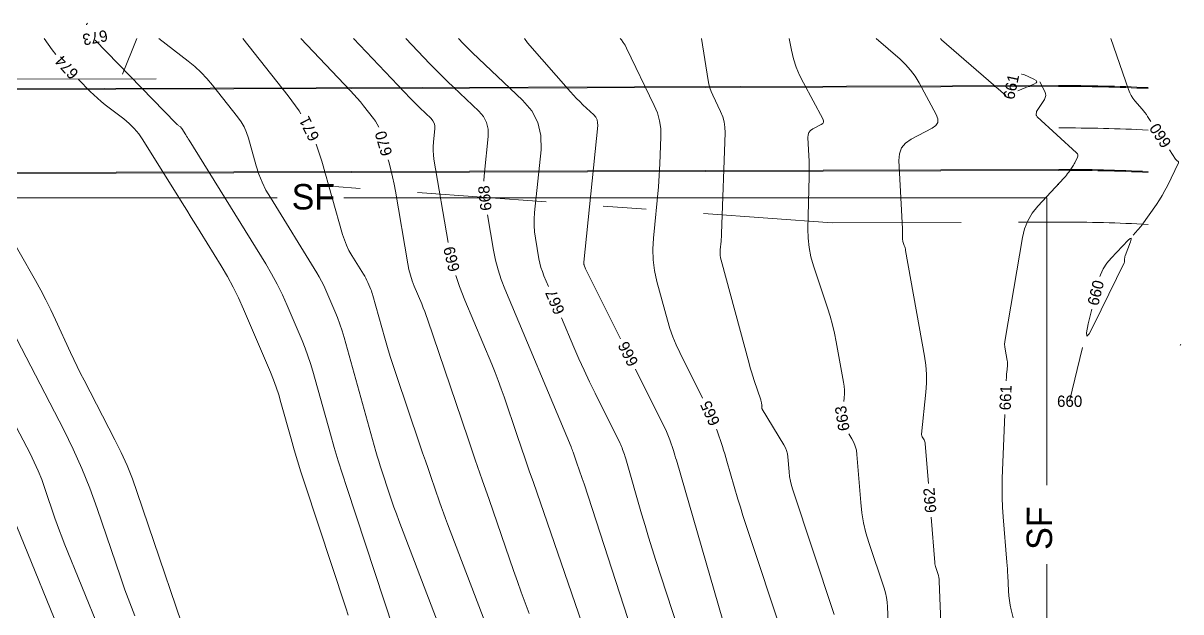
# Model space of a CAD drawing. Extents: x 9956 to 12723, y 9559 to 10903.
# Drawn here: x 12108 to 12723, y 10569 to 10882 of the extents above; entities that cross this region are included whole.
import ezdxf
from ezdxf.enums import TextEntityAlignment as Align

# ---------------------------------------------------------------- set-up
doc = ezdxf.new("R2010")
doc.units = 0
doc.header["$MEASUREMENT"] = 0
for name, pattern in [('DGN Style 4', [121.953328, 60.938578, -30.469289, 0.076173, -30.469289]), ('DGN Style 6', [144.881468, 0.076173, -30.469289, 53.321255, -30.469289, 0.076173, -30.469289]), ('DGN Style 7', [152.346444, 68.5559, -30.469289, 22.851967, -30.469289])]:
    doc.linetypes.add(name, pattern=pattern)
for name, color, linetype, lineweight in [('A-SITE-CARS', 7, 'Continuous', 0), ('G-ANNO-BRDR', 7, 'Continuous', 0), ('Level 10', 7, 'Continuous', 0), ('P-PVMT', 7, 'Continuous', 0), ('P-PVMT-JB', 7, 'Continuous', 0), ('PROJECT AREA', 7, 'Continuous', 0)]:
    doc.layers.add(name, color=color, linetype=linetype, lineweight=lineweight)
doc.styles.add('Style-Font 001', font='Font 001.shx')

msp = doc.modelspace()

# ---------------------------------------------------------------- linework, layer by layer
at = {"layer": 'A-SITE-CARS', "color": 7, "linetype": 'Continuous', "lineweight": 0}
for p, q in [((11869.06, 10788.97), (12242.5, 10788.97)), ((12278.02, 10788.97), (12651.47, 10788.97)), ((12651.47, 10788.97), (12651.47, 10636.36)), ((12651.47, 10594.54), (12651.47, 10228.28))]:
    msp.add_line(p, q, dxfattribs=at)
at = {"layer": 'G-ANNO-BRDR', "color": 43, "linetype": 'Continuous', "lineweight": 0, "flags": 128}
for points in [[(12141.19, 10880.79), (12141.26, 10880.98), (12141.83, 10881.68)], [(12124.88, 10865), (12124.88, 10865), (12123.07, 10867.47), (12118.77, 10873.57)], [(12145.82, 10872.57), (12188.78, 10828.54), (12189.08, 10828.24), (12189.39, 10827.96), (12189.71, 10827.68), (12190.04, 10827.42), (12191.14, 10826.59), (12191.36, 10826.4), (12191.57, 10826.2), (12191.75, 10825.98), (12191.92, 10825.73), (12194, 10822.39), (12194.44, 10821.68), (12194.89, 10820.96), (12195.33, 10820.24), (12195.78, 10819.53), (12236.45, 10753.87), (12239.62, 10748.54), (12242.57, 10743.1), (12245.31, 10737.55), (12247.85, 10731.89), (12255.77, 10713.23), (12257.41, 10709.2), (12258.91, 10705.13), (12260.28, 10701.02), (12261.51, 10696.86), (12270.84, 10663.51), (12272.87, 10656.38), (12275, 10649.27), (12277.2, 10642.19), (12279.49, 10635.14), (12304.35, 10560.04)], [(12334.15, 10547.24), (12307.25, 10617.59), (12305.89, 10621.19), (12304.58, 10624.81), (12303.3, 10628.45), (12302.07, 10632.1), (12298.12, 10644.04), (12297.29, 10646.61), (12296.49, 10649.18), (12295.71, 10651.76), (12294.97, 10654.36), (12278.07, 10714.8), (12277.01, 10718.36), (12275.84, 10721.89), (12274.56, 10725.37), (12273.16, 10728.82), (12268.4, 10740.01), (12267.34, 10742.38), (12266.19, 10744.71), (12264.95, 10747), (12263.62, 10749.23), (12238.93, 10789.09), (12236.62, 10793.11), (12234.61, 10797.26), (12232.9, 10801.55), (12231.48, 10805.96), (12227.31, 10820.58), (12226.28, 10823.64), (12224.96, 10826.56), (12223.36, 10829.33), (12221.48, 10831.96), (12208.18, 10848.74), (12205.24, 10852.24), (12202.09, 10855.54), (12198.75, 10858.64), (12195.22, 10861.55), (12179.65, 10873.57)], [(12224.35, 10873.57), (12248.42, 10843.19), (12254.18, 10835.15), (12255.15, 10833.46)], [(12333.41, 10765.24), (12325.87, 10809.52), (12325.57, 10811.75), (12325.42, 10813.97), (12325.42, 10816.21), (12325.57, 10818.44), (12326.32, 10825.76), (12326.32, 10827.27), (12325.99, 10828.65), (12325.33, 10829.92), (12324.35, 10831.06), (12318.35, 10836.72), (12317.07, 10837.94), (12315.81, 10839.17), (12314.57, 10840.43), (12313.35, 10841.7), (12283.06, 10873.57)], [(12310.94, 10873.57), (12323.7, 10860.14), (12326.76, 10856.97), (12329.86, 10853.83), (12333.01, 10850.74), (12336.19, 10847.69), (12349.7, 10834.96), (12352.18, 10832.08), (12353.83, 10828.89), (12354.67, 10825.39), (12354.67, 10821.59), (12352.71, 10802.38), (12352.43, 10798.27), (12352.43, 10797.78)], [(12338.82, 10873.57), (12341.39, 10870.87), (12342.59, 10869.62), (12343.81, 10868.39), (12345.04, 10867.17), (12346.29, 10865.98), (12372.91, 10840.87), (12377.81, 10835.18), (12381.07, 10828.89), (12382.71, 10822), (12382.73, 10814.5), (12379.32, 10781.1), (12379.09, 10777.72), (12379.09, 10774.35), (12379.31, 10770.98), (12379.77, 10767.62), (12381.64, 10756.66), (12382.1, 10754.33), (12382.7, 10752.04), (12383.43, 10749.78), (12384.28, 10747.57), (12386.66, 10741.92)], [(12373.95, 10873.57), (12375.59, 10871.24), (12398.37, 10845.29), (12399.97, 10843.5), (12401.61, 10841.76), (12403.3, 10840.06), (12405.02, 10838.39), (12410.72, 10833.01), (12411.77, 10831.8), (12412.47, 10830.45), (12412.82, 10828.97), (12412.83, 10827.37), (12405.42, 10754.86), (12405.41, 10754.69), (12405.41, 10754.51), (12405.42, 10754.34), (12405.44, 10754.17), (12405.54, 10753.61), (12405.56, 10753.49), (12405.59, 10753.37), (12405.63, 10753.25), (12405.68, 10753.14), (12406.44, 10751.33), (12406.6, 10750.95), (12406.77, 10750.56), (12406.95, 10750.18), (12407.14, 10749.81), (12424.94, 10714.11)], [(12538.46, 10567.84), (12538, 10569.39), (12516.46, 10633.88), (12515.76, 10636.22), (12515.2, 10638.6), (12514.78, 10641.01), (12514.51, 10643.44), (12513.88, 10651.45), (12513.64, 10653.14), (12513.22, 10654.76), (12512.61, 10656.32), (12511.81, 10657.82), (12500.22, 10676.83), (12500.13, 10676.99), (12500.08, 10677.17), (12500.05, 10677.34), (12500.06, 10677.53), (12500.12, 10678.14), (12500.13, 10678.28), (12500.13, 10678.41), (12500.12, 10678.54), (12500.1, 10678.67), (12499.81, 10680.28), (12499.74, 10680.62), (12499.66, 10680.96), (12499.57, 10681.3), (12499.46, 10681.64), (12495.98, 10692.06), (12495.25, 10694.29), (12494.55, 10696.54), (12493.89, 10698.8), (12493.25, 10701.07), (12478.38, 10755.81), (12478.07, 10757.19), (12477.89, 10758.58), (12477.83, 10759.98), (12477.91, 10761.39), (12478.36, 10766.01), (12478.45, 10767.01), (12478.53, 10768), (12478.59, 10768.99), (12478.63, 10769.99), (12480.53, 10823.49), (12480.46, 10826.42), (12480.04, 10829.27), (12479.27, 10832.04), (12478.16, 10834.75), (12473.94, 10843.46), (12473.11, 10845.35), (12472.42, 10847.28), (12471.89, 10849.26), (12471.5, 10851.29), (12468.05, 10873.57)], [(12543.55, 10680.81), (12543.75, 10682.76), (12543.89, 10684.84), (12543.88, 10686.92), (12543.73, 10688.99), (12543.43, 10691.05), (12539.58, 10712.49), (12538.67, 10717.06), (12537.6, 10721.59), (12536.37, 10726.08), (12534.97, 10730.53), (12527.51, 10752.85), (12526.12, 10757.67), (12525.17, 10762.55), (12524.64, 10767.49), (12524.53, 10772.5), (12525.16, 10800.36), (12525.19, 10803.09), (12525.18, 10805.83), (12525.11, 10808.56), (12524.99, 10811.29), (12524.49, 10820.92), (12524.59, 10822.38), (12525.06, 10823.63), (12525.89, 10824.67), (12527.09, 10825.5), (12531.62, 10827.88), (12532.4, 10828.44), (12532.81, 10829.12), (12532.85, 10829.91), (12532.51, 10830.82), (12522.1, 10849.93), (12520.03, 10854.08), (12518.29, 10858.36), (12516.87, 10862.75), (12515.78, 10867.26), (12514.5, 10873.57)], [(12588.56, 10637.35), (12586.88, 10658.42), (12586.81, 10658.97), (12586.67, 10659.49), (12586.47, 10660), (12586.21, 10660.49), (12585.26, 10662.04), (12585.09, 10662.38), (12584.98, 10662.74), (12584.93, 10663.1), (12584.94, 10663.48), (12587.22, 10685.86), (12587.54, 10690.65), (12587.53, 10695.43), (12587.18, 10700.19), (12586.49, 10704.94), (12576.42, 10761.02), (12576.28, 10761.69), (12576.12, 10762.36), (12575.94, 10763.02), (12575.74, 10763.68), (12575.02, 10765.81), (12574.89, 10766.27), (12574.8, 10766.74), (12574.75, 10767.21), (12574.74, 10767.69), (12574.8, 10770.26), (12574.8, 10770.81), (12574.8, 10771.37), (12574.79, 10771.92), (12574.76, 10772.47), (12572.86, 10808.72), (12573.11, 10812.33), (12574.27, 10815.42), (12576.34, 10817.99), (12579.31, 10820.05), (12590.51, 10825.94), (12592.45, 10827.34), (12593.46, 10829.02), (12593.55, 10830.98), (12592.71, 10833.22), (12583.57, 10850.01), (12581.47, 10853.5), (12579.09, 10856.75), (12576.42, 10859.78), (12573.47, 10862.59), (12560.86, 10873.57)], [(12629.61, 10843.2), (12595.52, 10872.88), (12594.92, 10873.57)], [(12280.3, 10567.5), (12279.03, 10571.35), (12257.08, 10637.69), (12255.19, 10643.5), (12253.38, 10649.33), (12251.63, 10655.18), (12249.95, 10661.05), (12244.58, 10680.26), (12243.36, 10684.35), (12242.02, 10688.4), (12240.54, 10692.4), (12238.93, 10696.36), (12224.68, 10729.91), (12222.04, 10735.81), (12219.18, 10741.6), (12216.1, 10747.28), (12212.79, 10752.84), (12201.65, 10770.83), (12199.26, 10774.68), (12196.87, 10778.53), (12194.48, 10782.38), (12192.09, 10786.23), (12171.21, 10819.79), (12169.07, 10822.91), (12166.67, 10825.8), (12164.01, 10828.46), (12161.1, 10830.88), (12151.16, 10838.41), (12149.07, 10840.06), (12147.04, 10841.79), (12145.07, 10843.59), (12143.18, 10845.46), (12137.05, 10851.74)], [(12629.87, 10691.88), (12629.89, 10692.43), (12629.94, 10693.45), (12630, 10694.46), (12630.08, 10695.47), (12630.17, 10696.48), (12630.49, 10699.79), (12630.53, 10700.5), (12630.53, 10701.2), (12630.47, 10701.9), (12630.37, 10702.6), (12629.26, 10708.64), (12629.08, 10709.94), (12629.02, 10711.23), (12629.07, 10712.53), (12629.23, 10713.82), (12638.5, 10767.83), (12639.62, 10772.44), (12641.36, 10776.74), (12643.71, 10780.75), (12646.67, 10784.45), (12660.63, 10799.6), (12661.28, 10800.32), (12661.9, 10801.06), (12662.5, 10801.83), (12663.07, 10802.61), (12664.91, 10805.19), (12665.29, 10805.75), (12665.65, 10806.33), (12665.98, 10806.92), (12666.28, 10807.53), (12667.71, 10810.52), (12667.91, 10811.14), (12667.9, 10811.72), (12667.69, 10812.26), (12667.27, 10812.76), (12646.31, 10832.03), (12646.08, 10832.29), (12645.93, 10832.58), (12645.85, 10832.9), (12645.84, 10833.26), (12645.96, 10834.45), (12646, 10834.7), (12646.06, 10834.94), (12646.16, 10835.17), (12646.29, 10835.39), (12650.12, 10841.24), (12650.64, 10842.27), (12650.85, 10843.32), (12650.76, 10844.39), (12650.36, 10845.47), (12647.79, 10850.58)], [(12639.23, 10854.34), (12644.54, 10852.01), (12645.76, 10851.3), (12646.16, 10850.6), (12645.74, 10849.92), (12644.5, 10849.25), (12636.07, 10845.83)], [(12637.96, 10854.63), (12638.16, 10854.65), (12639.23, 10854.34)], [(12263.21, 10817.4), (12266.26, 10808.38), (12277.32, 10769.52), (12278.25, 10766.62), (12279.38, 10763.8), (12280.7, 10761.07), (12282.22, 10758.43), (12288.44, 10748.39), (12289.07, 10747.33), (12289.66, 10746.25), (12290.2, 10745.14), (12290.71, 10744.02), (12292.29, 10740.3), (12292.61, 10739.5), (12292.91, 10738.69), (12293.18, 10737.87), (12293.43, 10737.04), (12299.76, 10714.4), (12301.15, 10709.56), (12302.61, 10704.74), (12304.13, 10699.94), (12305.71, 10695.16), (12318.42, 10657.77), (12319.84, 10653.6), (12321.27, 10649.43), (12322.7, 10645.26), (12324.14, 10641.1), (12328.86, 10627.49), (12329.88, 10624.58), (12330.92, 10621.68), (12331.99, 10618.79), (12333.08, 10615.9), (12353.48, 10562.56)], [(12354.29, 10779.92), (12357.48, 10761.18), (12358.53, 10755.91), (12359.88, 10750.72), (12361.53, 10745.63), (12363.47, 10740.61), (12398.73, 10656.81), (12399.01, 10656.12), (12399.28, 10655.43), (12399.54, 10654.73), (12399.78, 10654.03), (12400.57, 10651.74), (12400.73, 10651.24), (12400.9, 10650.75), (12401.07, 10650.26), (12401.24, 10649.77), (12403.61, 10642.94), (12404.11, 10641.47), (12404.61, 10640.01), (12405.1, 10638.54), (12405.58, 10637.06), (12430.99, 10559.16)], [(12096.73, 10775.42), (12114.09, 10745.1), (12116.94, 10739.98), (12119.68, 10734.8), (12122.3, 10729.57), (12124.8, 10724.27), (12132.8, 10706.87), (12134.53, 10703.15), (12136.31, 10699.46), (12138.13, 10695.78), (12140, 10692.13), (12156.34, 10660.57), (12159.71, 10653.75), (12162.81, 10646.82), (12165.66, 10639.78), (12168.24, 10632.62), (12200.65, 10537.37)], [(12406.43, 10557.74), (12378.68, 10637.82), (12376.52, 10644.07), (12374.37, 10650.32), (12372.23, 10656.57), (12370.1, 10662.83), (12363.15, 10683.28), (12361.62, 10687.64), (12360.02, 10691.98), (12358.34, 10696.29), (12356.58, 10700.57), (12342.28, 10734.57), (12339.43, 10741.92), (12337.55, 10747.74)], [(12096.64, 10728.64), (12129.18, 10665.79), (12134.21, 10655.62), (12138.85, 10645.27), (12143.09, 10634.77), (12146.95, 10624.09), (12159.29, 10587.8), (12161.71, 10580.86), (12164.23, 10573.97), (12166.85, 10567.11)], [(12393.64, 10725.33), (12400.19, 10709.77), (12402.86, 10703.56), (12405.62, 10697.4), (12408.49, 10691.29), (12411.46, 10685.22), (12424.75, 10658.57), (12425.12, 10657.78), (12425.47, 10656.98), (12425.8, 10656.17), (12426.09, 10655.35), (12427.01, 10652.65), (12427.2, 10652.07), (12427.39, 10651.49), (12427.57, 10650.91), (12427.74, 10650.32), (12436.16, 10621.24), (12437.99, 10615.02), (12439.87, 10608.81), (12441.8, 10602.62), (12443.79, 10596.45), (12455.27, 10561.25)], [(12722.64, 10711.25), (12722.36, 10710.56)], [(12432.97, 10698), (12448.21, 10667.45), (12449.01, 10665.76), (12449.76, 10664.05), (12450.45, 10662.32), (12451.08, 10660.56), (12453.05, 10654.77), (12453.47, 10653.52), (12453.87, 10652.28), (12454.26, 10651.02), (12454.63, 10649.77), (12479.27, 10564.64)], [(12652.74, 10489.6), (12632.55, 10570.31), (12632, 10572.78), (12631.57, 10575.26), (12631.26, 10577.76), (12631.08, 10580.28), (12630.67, 10588.54), (12630.58, 10590.31), (12630.47, 10592.08), (12630.35, 10593.85), (12630.21, 10595.61), (12628.21, 10619.61), (12627.86, 10624.75), (12627.67, 10629.9), (12627.64, 10635.05), (12627.77, 10640.2), (12629.14, 10673.9)], [(12567.29, 10559.92), (12566.81, 10571.82), (12566.62, 10574.35), (12566.25, 10576.85), (12565.71, 10579.32), (12564.99, 10581.76), (12556.92, 10605.92), (12555.35, 10611.13), (12554.11, 10616.4), (12553.19, 10621.75), (12552.59, 10627.15), (12550.55, 10652.75), (12550.25, 10654.94), (12549.7, 10657.05), (12548.91, 10659.08), (12547.87, 10661.03), (12546.23, 10663.71)], [(12154.19, 10460.97), (12152.08, 10468.49), (12150.82, 10473.16), (12149.66, 10477.86), (12148.61, 10482.58), (12147.66, 10487.32), (12142.51, 10514.5), (12141.26, 10520.28), (12139.73, 10525.98), (12137.92, 10531.6), (12135.82, 10537.13), (12098.44, 10628.77)], [(12595.32, 10559.09), (12594.26, 10585.46), (12594.18, 10586.48), (12594.04, 10587.49), (12593.82, 10588.48), (12593.53, 10589.46), (12592.47, 10592.64), (12592.26, 10593.32), (12592.1, 10594.02), (12591.98, 10594.72), (12591.9, 10595.43), (12589.99, 10619.41)]]:
    msp.add_lwpolyline(points, dxfattribs=at)
at = {"layer": 'G-ANNO-BRDR', "color": 43, "linetype": 'DGN Style 4', "lineweight": 0, "extrusion": (0, 0, -1)}
msp.add_arc((-12660.39, 9926.06), 900, 89.83136, 92.85683, dxfattribs=at)
at = {"layer": 'Level 10', "color": 7, "linetype": 'DGN Style 7', "lineweight": 0}
for q in [(12272.95, 10794.93), (12657.88, 10776.05)]:
    msp.add_line((12537.35, 10775.7), q, dxfattribs=at)
at = {"layer": 'Level 10', "color": 7, "linetype": 'DGN Style 7', "lineweight": 0, "flags": 128}
msp.add_lwpolyline([(12160.46, 10854.58), (12168.02, 10873.57)], dxfattribs=at)
at = {"layer": 'Level 10', "color": 7, "linetype": 'DGN Style 7', "lineweight": 0, "extrusion": (0, 0, -1)}
msp.add_arc((-12660.39, 9926.06), 850, 89.83136, 93.02503, dxfattribs=at)
at = {"layer": 'P-PVMT', "color": 7, "linetype": 'Continuous', "lineweight": 0}
for p, q in [((10637.36, 10847.65), (12178.25, 10852.15)), ((10637.37, 10842.65), (12657.67, 10848.55)), ((10637.38, 10842.15), (12657.67, 10848.05)), ((11687.51, 10801.22), (12657.8, 10804.05)), ((11687.51, 10800.72), (12657.8, 10803.55))]:
    msp.add_line(p, q, dxfattribs=at)
at = {"layer": 'P-PVMT', "color": 7, "linetype": 'Continuous', "lineweight": 0, "extrusion": (0, 0, -1)}
for radius, start, end in [(922.5, 89.83137, 92.7871), (922, 89.83137, 92.78861), (878, 89.83136, 92.92848), (877.5, 89.83136, 92.93015)]:
    msp.add_arc((-12660.39, 9926.06), radius, start, end, dxfattribs=at)
at = {"layer": 'P-PVMT-JB', "color": 7, "linetype": 'DGN Style 6', "lineweight": 0}
for p, q in [((12657.78, 10826.05), (12657.78, 10826.04)), ((12657.82, 10796.05), (12657.71, 10796.05))]:
    msp.add_line(p, q, dxfattribs=at)
at = {"layer": 'PROJECT AREA', "color": 43, "linetype": 'Continuous', "lineweight": 0, "flags": 128}
for points in [[(12255.19, 10873.57), (12281.58, 10845.8), (12283.37, 10843.87), (12285.11, 10841.91), (12286.81, 10839.91), (12288.46, 10837.87), (12293.79, 10831.15), (12294.85, 10829.67), (12295.75, 10828.1), (12296.49, 10826.46), (12296.51, 10826.41)], [(12424.86, 10873.57), (12425.42, 10872.89), (12426.43, 10871.47), (12427.35, 10869.97), (12428.17, 10868.42), (12442.89, 10838.02), (12444.55, 10834.02), (12445.68, 10829.9), (12446.3, 10825.68), (12446.41, 10821.35), (12445.9, 10807.02), (12445.76, 10803.95), (12445.58, 10800.89), (12445.35, 10797.82), (12445.08, 10794.76), (12442.4, 10767.58), (12442.09, 10761.77), (12442.3, 10756.02), (12443.05, 10750.3), (12444.32, 10744.63), (12449.94, 10723.94), (12451.25, 10719.54), (12452.77, 10715.23), (12454.51, 10711), (12456.45, 10706.84), (12468.53, 10682.62)], [(12685.4, 10873.57), (12694.81, 10846.38), (12695.46, 10844.77), (12696.25, 10843.23), (12697.19, 10841.78), (12698.27, 10840.42), (12702.04, 10836.09), (12702.83, 10835.16), (12703.59, 10834.19), (12704.31, 10833.2), (12705.01, 10832.19), (12706.77, 10829.5)], [(12716.66, 10814.46), (12719.88, 10809.57), (12720.03, 10809.35), (12720.2, 10809.14), (12720.38, 10808.95), (12720.57, 10808.76), (12721.21, 10808.17), (12721.32, 10808.03), (12721.38, 10807.89), (12721.38, 10807.74), (12721.33, 10807.57), (12715.51, 10795.37), (12714.21, 10792.79), (12712.8, 10790.27), (12711.28, 10787.81), (12709.66, 10785.42), (12701.84, 10774.41), (12701.36, 10773.75), (12700.86, 10773.12), (12700.34, 10772.5), (12699.8, 10771.9), (12697.24, 10769.12)], [(12301.52, 10809.12), (12301.99, 10807.48), (12302.99, 10803.78), (12303.89, 10800.05), (12304.68, 10796.29), (12305.38, 10792.52), (12311.96, 10753.87), (12312.56, 10750.83), (12313.34, 10747.84), (12314.29, 10744.9), (12315.41, 10742.01), (12319.35, 10732.65), (12320.17, 10730.64), (12320.96, 10728.61), (12321.72, 10726.57), (12322.43, 10724.52), (12340.62, 10671), (12344.22, 10660.44), (12347.83, 10649.88), (12351.46, 10639.33), (12355.11, 10628.78), (12368.19, 10591.05), (12370.2, 10585.32), (12372.25, 10579.61), (12374.36, 10573.91), (12376.5, 10568.23)], [(12679.68, 10747.23), (12679.95, 10748.12), (12681.42, 10751.29), (12683.29, 10754.23), (12685.58, 10756.95), (12694.65, 10766.41), (12695.7, 10767.38), (12696.26, 10767.56), (12696.33, 10766.98), (12695.91, 10765.61), (12693.06, 10758.14), (12692.94, 10757.79), (12692.86, 10757.43), (12692.8, 10757.06), (12692.78, 10756.69), (12692.76, 10755.47), (12692.75, 10755.21), (12692.7, 10754.96), (12692.63, 10754.72), (12692.53, 10754.48)], [(12692.53, 10754.48), (12676.18, 10721.16), (12673.85, 10716.83), (12672.63, 10715.55), (12672.5, 10717.32), (12673.48, 10722.13), (12675.31, 10729.77)], [(12663.57, 10680.98), (12670.43, 10709.45)], [(12100.42, 10674.11), (12111.27, 10653.16), (12113.51, 10648.63), (12115.57, 10644.03), (12117.46, 10639.35), (12119.18, 10634.6), (12124.51, 10618.92), (12125.68, 10615.57), (12126.9, 10612.24), (12128.16, 10608.93), (12129.48, 10605.63), (12157.61, 10536.67)], [(12475.91, 10666.22), (12476.08, 10665.76), (12479.1, 10656.88), (12479.74, 10654.98), (12480.35, 10653.06), (12480.94, 10651.14), (12481.51, 10649.21), (12487.37, 10628.98), (12488.65, 10624.66), (12489.97, 10620.34), (12491.33, 10616.04), (12492.74, 10611.75), (12510.83, 10557.58)]]:
    msp.add_lwpolyline(points, dxfattribs=at)

# ---------------------------------------------------------------- texts
at = {"layer": 'A-SITE-CARS', "color": 7, "linetype": 'Continuous', "lineweight": 0, "style": 'Style-Font 001'}
for rotation, p in [(359.87763, (12261.79, 10789.51)), (89.87763, (12647.48, 10613.61))]:
    msp.add_text('SF', height=13.5, rotation=rotation, dxfattribs=at).set_placement(p, align=Align.MIDDLE_CENTER)
at = {"layer": 'G-ANNO-BRDR', "color": 43, "linetype": 'Continuous', "lineweight": 0, "style": 'Style-Font 001'}
for s, rotation, p in [('673', 190.57661, (12145.86, 10873.98)), ('674', 132.54183, (12130.76, 10858.19)), ('661', 77.90527, (12632.48, 10847.94)), ('671', 116.65641, (12259.55, 10825.61)), ('668', 95.9505, (12352.88, 10788.8)), ('669', 103.32371, (12335.19, 10756.42)), ('667', 112.81776, (12390.15, 10733.63)), ('666', 116.50564, (12428.96, 10706.05)), ('661', 87.67293, (12629.5, 10682.89)), ('663', 98.92356, (12542.73, 10671.85)), ('662', 94.55338, (12589.27, 10628.38))]:
    msp.add_text(s, height=6, rotation=rotation, dxfattribs=at).set_placement(p, align=Align.MIDDLE_CENTER)
at = {"layer": 'PROJECT AREA', "color": 43, "linetype": 'Continuous', "lineweight": 0, "style": 'Style-Font 001'}
for s, rotation, p in [('660', 123.32428, (12711.72, 10821.98)), ('670', 106.16174, (12299.06, 10817.78)), ('660', 75.96189, (12677.41, 10738.52)), ('665', 114.23272, (12472.52, 10674.55))]:
    msp.add_text(s, height=6, rotation=rotation, dxfattribs=at).set_placement(p, align=Align.MIDDLE_CENTER)
msp.add_text('660', height=6, dxfattribs=at).set_placement((12663.57, 10680.98), align=Align.MIDDLE_CENTER)

doc.saveas('drawing.dxf')
